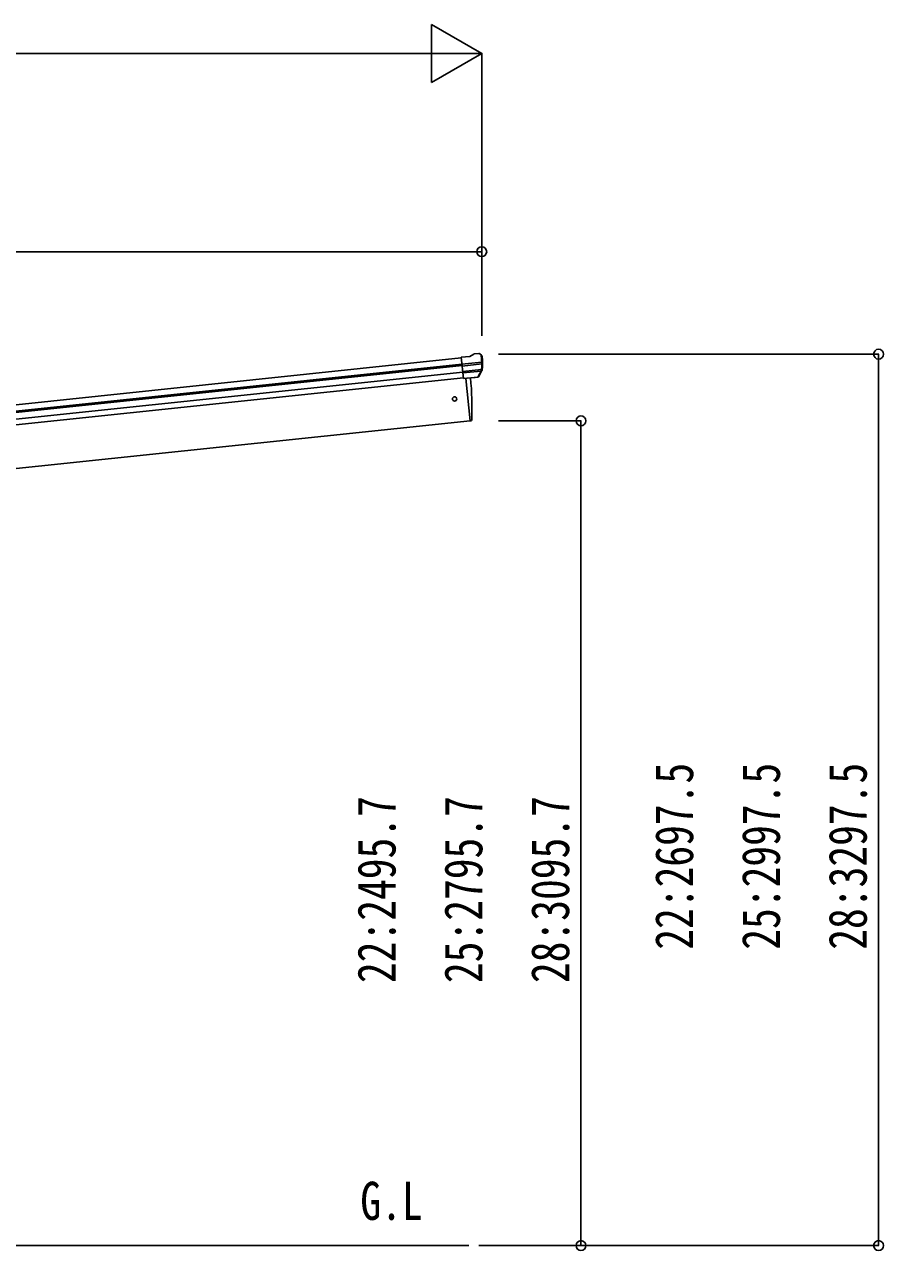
# Model space of a CAD drawing. Units: millimetres, scale not verified. Extents: x -14718 to 14718, y -10395 to 10395.
# Drawn here: x -6216 to -3618, y -5352 to -1642 of the extents above; entities that cross this region are included whole.
import ezdxf
from ezdxf.enums import TextEntityAlignment as Align

# ---------------------------------------------------------------- set-up
doc = ezdxf.new("R2010")
doc.units = ezdxf.units.MM
doc.header["$LTSCALE"] = 50
for name, color, linetype in [('0-2_USER1', 3, 'Continuous'), ('0-4_YKK_13', 4, 'Continuous'), ('0-5_YKK_A1', 4, 'Continuous'), ('0-6_YKK_D', 6, 'Continuous')]:
    doc.layers.add(name, color=color, linetype=linetype)
doc.styles.add('ＭＳ ゴシック', font='')
doc.styles.get('ＭＳ ゴシック').set_extended_font_data('MS Gothic')

msp = doc.modelspace()

# ---------------------------------------------------------------- linework, layer by layer
at = {"layer": '0-4_YKK_13'}
for p, q in [((-4868.83, -2646.78), (-4895.35, -2649.56)), ((-4888.56, -2714.12), (-4895.35, -2649.56)), ((-4893.19, -2670.09), (-4833.45, -2663.81)), ((-4832.97, -2669.68), (-4892.57, -2675.95)), ((-4842.51, -2637.98), (-4842.51, -2637.98)), ((-4838.84, -2639.06), (-4838.85, -2639.06)), ((-4838.84, -2639.06), (-4834.52, -2642.56)), ((-4834.52, -2642.56), (-4833.66, -2643.26)), ((-4832.27, -2646.96), (-4832.58, -2645.11)), ((-4833.81, -2686.44), (-4890.84, -2692.43)), ((-4835.2, -2691.1), (-4890.37, -2696.9)), ((-4843.76, -2707.68), (-4834.31, -2689.38)), ((-4842.71, -2708.11), (-4832.58, -2689.85)), ((-4845.21, -2709.33), (-4888.59, -2713.89)), ((-4888.56, -2714.12), (-4878.62, -2713.07)), ((-4881.68, -2713.39), (-4868.19, -2841.78)), ((-4878.62, -2713.07), (-4878.35, -2713.13)), ((-4878.35, -2713.13), (-4853.01, -2710.47)), ((-4853.01, -2710.47), (-4852.76, -2710.35)), ((-4852.76, -2710.35), (-4845.07, -2709.55)), ((-4868.19, -2841.78), (-4866.13, -2841.49))]:
    msp.add_line(p, q, dxfattribs=at)
for points in [[(-4868.83, -2646.78), (-4857.23, -2639.81), (-4857.23, -2639.81)], [(-4856, -2639.39), (-4856, -2639.39), (-4842.51, -2637.98)]]:
    msp.add_lwpolyline(points, dxfattribs=at)
msp.add_circle((-4915.38, -2775.45), 6.5, dxfattribs=at)
for centre, radius, start, end in [((-4855.68, -2642.38), 3, 96.02369, 120.97631), ((-4841.99, -2642.95), 5, 51.04426, 95.95574), ((-5025.83, -2668.61), 192.44, 1.4271, 6.57578), ((-5033.17, -2668.07), 200.2, 354.20009, 359.53883), ((-4788.18, -2661.7), 45.32, 182.67122, 185.64518), ((-4832.79, -2671.02), 1.35, 95.1605, 97.91927), ((-4830.18, -2669.46), 2.74, 179.02151, 184.43412), ((-5033.17, -2668.07), 202, 354.13916, 6), ((-4845.32, -2706.65), 2.99, 285.2717, 331.00739), ((-4836.97, -2688), 3, 332.69111, 354.20009), ((-4835.21, -2688.39), 3, 331, 354.13916), ((-5763.78, -2801.56), 900.99, 357.6414, 5.70688), ((-4866.55, -2838.52), 3, 278, 357.63919)]:
    msp.add_arc(centre, radius, start, end, dxfattribs=at)
for centre, major_axis, ratio, start_param, end_param in [((-4834.53, -2646.56), (-0.87, 5.91), 0.020485, 0.671432, 1.5691306), ((-4839.93, -2642.04), (5.88, -1.31), 0.24881, 0.460585, 0.4641038), ((-4835.55, -2645.59), (-2.34, 1.9), 0.995767, 3.9859716, 4.712389), ((-5030.86, -2690.02), (-20.92, 199.05), 0.994373, 4.7113789, 4.7277536), ((-4845.52, -2706.35), (-0.11, 3), 0.642905, 3.2459383, 4.203928), ((-4843.09, -2706.1), (1.08, 3.13), 0.040856, 2.1135035, 2.1416249), ((-4845.39, -2706.56), (1.66, -2.51), 0.997631, 5.8041905, 5.8929484), ((-4845.46, -2706.45), (3.53, -2.11), 0.650902, 5.2561448, 5.3289554)]:
    msp.add_ellipse(centre, major_axis=major_axis, ratio=ratio, start_param=start_param, end_param=end_param, dxfattribs=at)
at = {"layer": '0-5_YKK_A1'}
for p, q in [((-7799.22, -2956.79), (-4895.14, -2651.55)), ((-7797.24, -2975.68), (-4893.15, -2670.45)), ((-7796.81, -2979.86), (-4892.71, -2674.63)), ((-7794.71, -2999.72), (-4890.63, -2694.49)), ((-4888.87, -2711.22), (-7792.95, -3016.46)), ((-7681.75, -5337.5), (-4872.06, -5337.5))]:
    msp.add_line(p, q, dxfattribs=at)
msp.add_lwpolyline([(-4881.68, -2713.39), (-4868.19, -2841.78), (-7681.75, -3137.5)], dxfattribs=at)
at = {"layer": '0-6_YKK_D'}
for p, q in [((-4833.25, -1729.96), (-4984.8, -1642.46)), ((-4984.8, -1642.46), (-4984.8, -1817.46)), ((-10726.61, -1729.96), (-5008.25, -1729.96)), ((-4833.25, -1729.96), (-5136.36, -1729.96)), ((-4833.25, -1729.96), (-4984.8, -1817.46)), ((-4833.25, -2583.64), (-4833.25, -1728.96)), ((-7859.63, -2329.96), (-4833.25, -2329.96)), ((-4833.25, -2584.64), (-4833.25, -2328.96)), ((-4782.42, -2639.96), (-3632.25, -2639.96)), ((-3633.25, -5337.5), (-3633.25, -2639.96)), ((-4782.42, -2841.78), (-4532.25, -2841.78)), ((-4533.25, -2841.78), (-4533.25, -5337.5)), ((-4842.31, -5337.5), (-3632.25, -5337.5)), ((-4842.31, -5337.5), (-4532.25, -5337.5))]:
    msp.add_line(p, q, dxfattribs=at)
for centre in [(-4833.25, -2329.96), (-3633.25, -2639.96), (-4533.25, -2841.78), (-4533.25, -5337.5), (-3633.25, -5337.5)]:
    msp.add_circle(centre, 14.88, dxfattribs=at)

# ---------------------------------------------------------------- texts
at = {"layer": '0-2_USER1', "style": 'ＭＳ ゴシック', "width": 0.8}
msp.add_text('G.L', height=115.5, dxfattribs=at).set_placement((-5200.5, -5294.5), align=Align.BOTTOM_LEFT)
at = {"layer": '0-6_YKK_D', "style": 'ＭＳ ゴシック', "width": 0.8}
for s, p in [('22:2697.5', (-4159.25, -4442.33)), ('25:2997.5', (-3896.75, -4442.33)), ('28:3297.5', (-3634.25, -4442.33)), ('22:2495.7', (-5059.25, -4543.24)), ('25:2795.7', (-4796.75, -4543.24)), ('28:3095.7', (-4534.25, -4543.24))]:
    msp.add_text(s, height=115.5, rotation=90, dxfattribs=at).set_placement(p, align=Align.BOTTOM_LEFT)

doc.saveas('drawing.dxf')
